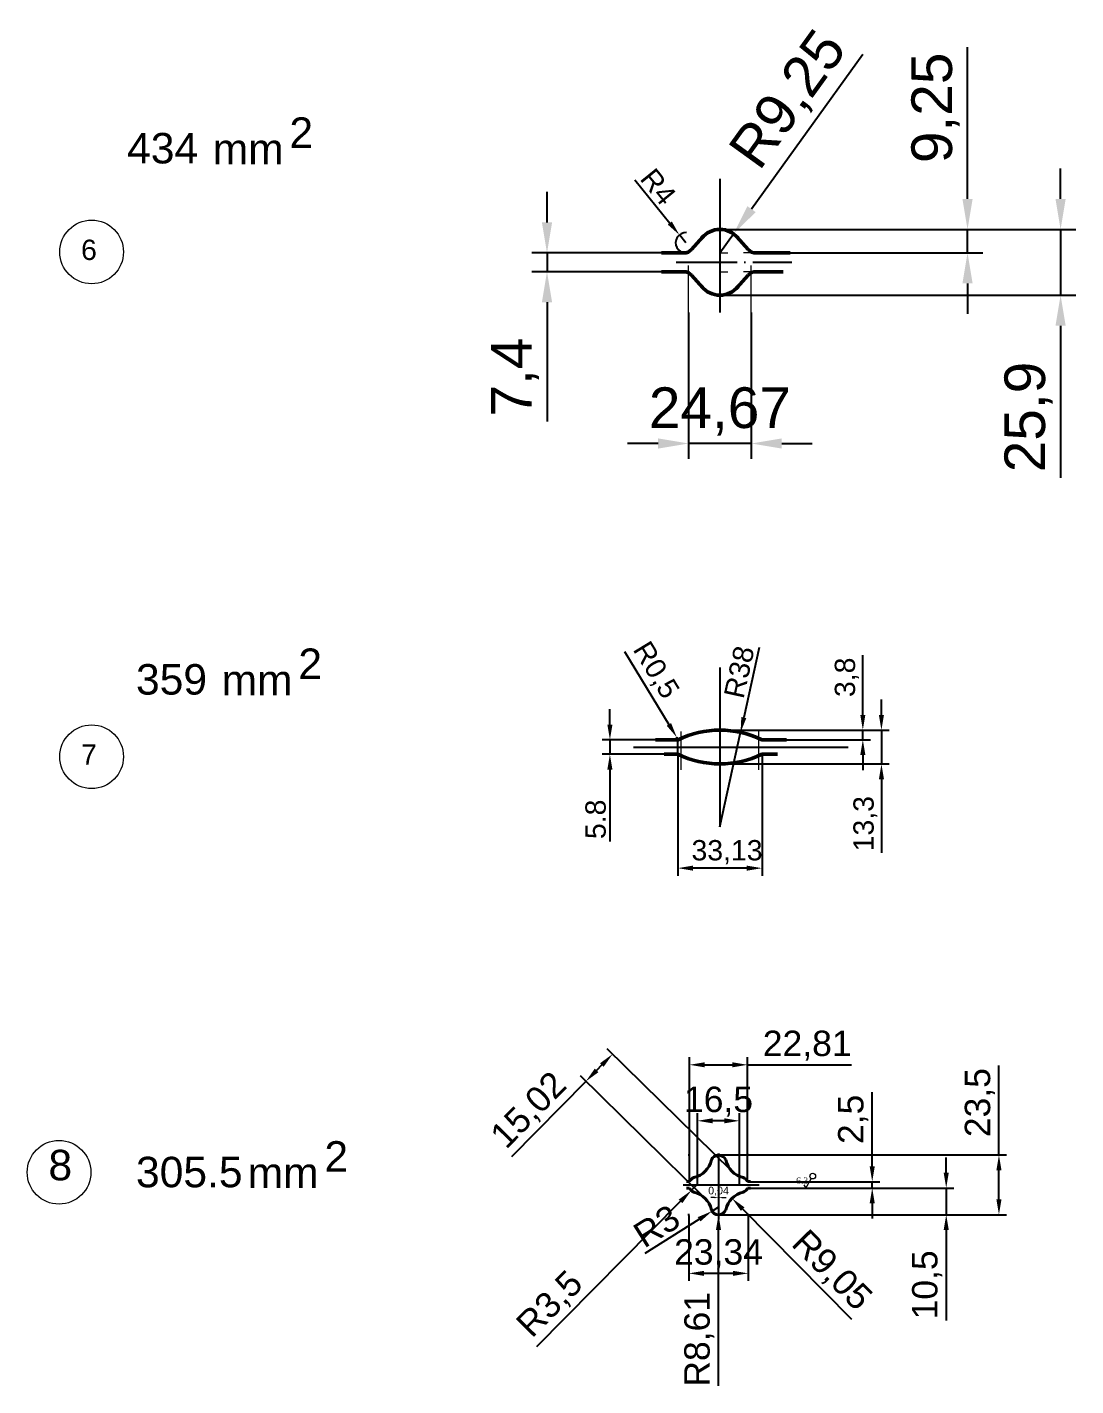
# Model space of a CAD drawing. Header units: millimetres. Extents: x 1526 to 31626, y -4643 to 9189.
# Drawn here: x 21686 to 22099, y -1453 to -918 of the extents above; entities that cross this region are included whole.
import ezdxf

# ---------------------------------------------------------------- set-up
doc = ezdxf.new("R2010")
doc.units = ezdxf.units.MM
doc.linetypes.add('ACAD_ISO04W100', pattern=[30, 24, -3, 0, -3])
for name, color, linetype, lineweight in [('Main', 1, 'Continuous', 40), ('контурная', 7, 'Continuous', 50), ('осевые', 1, 'ACAD_ISO04W100', 25), ('размерные', 7, 'Continuous', 25), ('тонкая', 7, 'Continuous', 20), ('тонкий', 7, 'Continuous', 20)]:
    doc.layers.add(name, color=color, linetype=linetype, lineweight=lineweight)
doc.layers.add('осевая', color=4, linetype='Continuous')
doc.styles.add('s1v4', font='arial.ttf', dxfattribs={"height": 4})
doc.styles.add('s1x3', font='times.ttf', dxfattribs={"height": 3})
doc.styles.add('s2v4', font='arial.ttf', dxfattribs={"height": 8})
doc.styles.get("Standard").update_dxf_attribs({"font": 'arial.ttf'})
doc.dimstyles.new('s1v4', dxfattribs={"dimtxt": 4, "dimasz": 1.5, "dimexe": 1, "dimexo": 0, "dimgap": 0.7, "dimtad": 1, "dimtxsty": 'Standard', "dimcen": 1, "dimadec": 0, "dimazin": 0, "dimtfac": 1, "dimtix": 1, "dimtmove": 0, "dimatfit": 3, "dimfxl": 1, "dimlwd": -1, "dimlwe": 20, "dimarcsym": 0})
doc.dimstyles.new('s2v4', dxfattribs={"dimtxt": 8, "dimasz": 6, "dimexe": 3, "dimexo": 0, "dimgap": 1.5, "dimtad": 1, "dimtxsty": 'Standard', "dimcen": 2.5, "dimadec": 0, "dimazin": 0, "dimtfac": 1, "dimtmove": 0, "dimatfit": 3, "dimfxl": 1, "dimarcsym": 0})
doc.dimstyles.new('s2v4$0', dxfattribs={"dimtxt": 8, "dimasz": 6, "dimexe": 3, "dimexo": 0, "dimgap": 1.5, "dimtad": 1, "dimtxsty": 'Standard', "dimcen": 2.5, "dimadec": 0, "dimazin": 0, "dimtfac": 1, "dimtmove": 0, "dimatfit": 3, "dimfxl": 1, "dimarcsym": 0})
doc.dimstyles.new('s4v4', dxfattribs={"dimtxt": 16, "dimasz": 12, "dimexe": 6, "dimexo": 0, "dimgap": 3, "dimtad": 1, "dimtxsty": 'Standard', "dimcen": 2.5, "dimadec": 0, "dimazin": 0, "dimtfac": 1, "dimtmove": 0, "dimatfit": 3, "dimfxl": 1, "dimarcsym": 0})

# ---------------------------------------------------------------- blocks, each defined once
blk = doc.blocks.new('*D1904')
at = {"layer": 'Defpoints', "color": 0, "transparency": 16777216}
for p in [(21890.47, -1006.72), (21935.53, -1006.72), (21935.53, -1014.12)]:
    blk.add_point(p, dxfattribs=at)
at = {"layer": 'размерные', "color": 0, "lineweight": -2, "transparency": 16777216}
for p, q in [((21890.47, -994.72), (21890.47, -982.72)), ((21935.53, -1006.72), (21884.47, -1006.72)), ((21890.47, -1006.72), (21890.47, -1014.12)), ((21935.53, -1014.12), (21884.47, -1014.12)), ((21890.47, -1026.12), (21890.47, -1073.06))]:
    blk.add_line(p, q, dxfattribs=at)
at = {"layer": 'размерные', "color": 0, "transparency": 16777216}
for points in [[(21888.47, -994.72), (21892.47, -994.72), (21890.47, -1006.72)], [(21888.47, -1026.12), (21892.47, -1026.12), (21890.47, -1014.12)]]:
    blk.add_solid(points, dxfattribs=at)
at = {"layer": 'размерные', "color": 0, "transparency": 16777216, "insert": (21877.89, -1055.59), "char_height": 16, "attachment_point": 5, "rotation": 90}
blk.add_mtext('7,4', dxfattribs=at)
blk = doc.blocks.new('*D1883')
at = {"layer": 'Defpoints', "color": 0, "transparency": 16777216}
for p in [(21942.57, -999.62), (21945.1, -1002.72)]:
    blk.add_point(p, dxfattribs=at)
at = {"layer": 'тонкий', "color": 0, "lineweight": -2, "transparency": 16777216}
for p, q in [((21925.01, -977.99), (21938.79, -994.96)), ((21945.1, -1002.72), (21942.57, -999.62))]:
    blk.add_line(p, q, dxfattribs=at)
blk.add_arc((21945.1, -1002.72), 4, 86.1036, 270, dxfattribs=at)
at = {"layer": 'тонкий', "color": 0, "transparency": 16777216}
blk.add_solid([(21939.57, -994.33), (21938.02, -995.59), (21942.57, -999.62)], dxfattribs=at)
at = {"layer": 'тонкий', "color": 0, "transparency": 16777216, "insert": (21934.28, -980.68), "char_height": 8, "attachment_point": 5, "rotation": 309.0755}
blk.add_mtext('R4', dxfattribs=at)
blk = doc.blocks.new('*D1884')
at = {"layer": 'Defpoints', "color": 0, "transparency": 16777216}
for p in [(21958.51, -997.47), (22092.58, -997.47), (21958.51, -1023.37)]:
    blk.add_point(p, dxfattribs=at)
at = {"layer": 'размерные', "color": 0, "lineweight": -2, "transparency": 16777216}
for p, q in [((22092.58, -985.47), (22092.58, -973.47)), ((21958.51, -997.47), (22098.58, -997.47)), ((22092.58, -997.47), (22092.58, -1023.37)), ((21958.51, -1023.37), (22098.58, -1023.37)), ((22092.58, -1035.37), (22092.58, -1095.24))]:
    blk.add_line(p, q, dxfattribs=at)
at = {"layer": 'размерные', "color": 0, "transparency": 16777216}
for points in [[(22090.58, -985.47), (22094.58, -985.47), (22092.58, -997.47)], [(22090.58, -1035.37), (22094.58, -1035.37), (22092.58, -1023.37)]]:
    blk.add_solid(points, dxfattribs=at)
at = {"layer": 'размерные', "color": 0, "transparency": 16777216, "insert": (22079.97, -1071.31), "char_height": 16, "attachment_point": 5, "rotation": 90}
blk.add_mtext('25,9', dxfattribs=at)
blk = doc.blocks.new('*D1905')
at = {"layer": 'Defpoints', "color": 0, "transparency": 16777216}
for p in [(21981.85, -997.47), (22055.96, -997.47), (21982.09, -1006.72)]:
    blk.add_point(p, dxfattribs=at)
at = {"layer": 'размерные', "color": 0, "lineweight": -2, "transparency": 16777216}
for p, q in [((22055.96, -985.47), (22055.96, -925.79)), ((21981.85, -997.47), (22061.96, -997.47)), ((22055.96, -1006.72), (22055.96, -997.47)), ((21982.09, -1006.72), (22061.96, -1006.72)), ((22055.96, -1018.72), (22055.96, -1030.72))]:
    blk.add_line(p, q, dxfattribs=at)
at = {"layer": 'размерные', "color": 0, "transparency": 16777216}
for points in [[(22053.96, -985.47), (22057.96, -985.47), (22055.96, -997.47)], [(22053.96, -1018.72), (22057.96, -1018.72), (22055.96, -1006.72)]]:
    blk.add_solid(points, dxfattribs=at)
at = {"layer": 'размерные', "color": 0, "transparency": 16777216, "insert": (22043.35, -949.63), "char_height": 16, "attachment_point": 5, "rotation": 90}
blk.add_mtext('9,25', dxfattribs=at)
blk = doc.blocks.new('*D1885')
at = {"layer": 'Defpoints', "color": 0, "transparency": 16777216}
for p in [(21963.92, -999.22), (21958.51, -1006.72)]:
    blk.add_point(p, dxfattribs=at)
at = {"layer": 'размерные', "color": 0, "lineweight": -2, "transparency": 16777216}
for p, q in [((22014.82, -928.67), (21970.95, -989.49)), ((21958.51, -1006.72), (21963.92, -999.22))]:
    blk.add_line(p, q, dxfattribs=at)
at = {"layer": 'размерные', "color": 0, "transparency": 16777216}
blk.add_solid([(21969.32, -988.32), (21972.57, -990.66), (21963.92, -999.22)], dxfattribs=at)
at = {"layer": 'размерные', "color": 0, "transparency": 16777216, "insert": (21986.16, -946.84), "char_height": 16, "attachment_point": 5, "rotation": 54.191}
blk.add_mtext('R9,25', dxfattribs=at)
blk = doc.blocks.new('*D1906')
at = {"layer": 'Defpoints', "color": 0, "transparency": 16777216}
for p in [(21946.18, -1030.19), (21970.85, -1030.19), (21946.18, -1081.73)]:
    blk.add_point(p, dxfattribs=at)
at = {"layer": 'размерные', "color": 0, "lineweight": -2, "transparency": 16777216}
for p, q in [((21946.18, -1030.19), (21946.18, -1087.73)), ((21970.85, -1030.19), (21970.85, -1087.73)), ((21934.18, -1081.73), (21922.18, -1081.73)), ((21970.85, -1081.73), (21946.18, -1081.73)), ((21982.85, -1081.73), (21994.85, -1081.73))]:
    blk.add_line(p, q, dxfattribs=at)
at = {"layer": 'размерные', "color": 0, "transparency": 16777216}
for points in [[(21934.18, -1079.73), (21934.18, -1083.73), (21946.18, -1081.73)], [(21982.85, -1079.73), (21982.85, -1083.73), (21970.85, -1081.73)]]:
    blk.add_solid(points, dxfattribs=at)
at = {"layer": 'размерные', "color": 0, "transparency": 16777216, "insert": (21958.51, -1069.12), "char_height": 16, "attachment_point": 5}
blk.add_mtext('24,67', dxfattribs=at)
blk = doc.blocks.new('*D1907')
at = {"layer": 'Defpoints', "color": 0, "transparency": 16777216}
for p in [(21941.95, -1204.04), (21975.08, -1204.04), (21941.95, -1248.86)]:
    blk.add_point(p, dxfattribs=at)
at = {"layer": 'тонкий', "color": 0, "lineweight": -2, "transparency": 16777216}
for p, q in [((21941.95, -1204.04), (21941.95, -1251.86)), ((21975.08, -1204.04), (21975.08, -1251.86)), ((21969.08, -1248.86), (21947.95, -1248.86))]:
    blk.add_line(p, q, dxfattribs=at)
at = {"layer": 'тонкий', "color": 0, "transparency": 16777216}
for points in [[(21947.95, -1247.86), (21947.95, -1249.86), (21941.95, -1248.86)], [(21969.08, -1247.86), (21969.08, -1249.86), (21975.08, -1248.86)]]:
    blk.add_solid(points, dxfattribs=at)
at = {"layer": 'тонкий', "color": 0, "transparency": 16777216, "insert": (21961.32, -1242.55), "char_height": 8, "attachment_point": 5}
blk.add_mtext('33,13', dxfattribs=at)
blk = doc.blocks.new('*D1908')
at = {"layer": 'Defpoints', "color": 0, "transparency": 16777216}
for p in [(21915.22, -1198.34), (21933.16, -1198.34), (21936.61, -1204.04)]:
    blk.add_point(p, dxfattribs=at)
at = {"layer": 'тонкий', "color": 0, "lineweight": -2, "transparency": 16777216}
for p, q in [((21915.22, -1192.34), (21915.22, -1186.34)), ((21933.16, -1198.34), (21912.22, -1198.34)), ((21915.22, -1198.34), (21915.22, -1204.04)), ((21936.61, -1204.04), (21912.22, -1204.04)), ((21915.22, -1210.04), (21915.22, -1238.43))]:
    blk.add_line(p, q, dxfattribs=at)
at = {"layer": 'тонкий', "color": 0, "transparency": 16777216}
for points in [[(21914.22, -1192.34), (21916.22, -1192.34), (21915.22, -1198.34)], [(21914.22, -1210.04), (21916.22, -1210.04), (21915.22, -1204.04)]]:
    blk.add_solid(points, dxfattribs=at)
at = {"layer": 'тонкий', "color": 0, "transparency": 16777216, "insert": (21909.63, -1229.64), "char_height": 8, "attachment_point": 5, "rotation": 90}
blk.add_mtext('5.8', dxfattribs=at)
blk = doc.blocks.new('*D1909')
at = {"layer": 'Defpoints', "color": 0, "transparency": 16777216}
for p in [(21941.57, -1197.41), (21941.83, -1197.84)]:
    blk.add_point(p, dxfattribs=at)
at = {"layer": 'тонкий', "color": 0, "lineweight": -2, "transparency": 16777216}
for p, q in [((21921.01, -1163.64), (21938.45, -1192.29)), ((21941.83, -1197.84), (21941.57, -1197.41))]:
    blk.add_line(p, q, dxfattribs=at)
blk.add_arc((21941.83, -1197.84), 0.5, 121.3377, 270, dxfattribs=at)
at = {"layer": 'тонкий', "color": 0, "transparency": 16777216}
blk.add_solid([(21939.31, -1191.77), (21937.6, -1192.81), (21941.57, -1197.41)], dxfattribs=at)
at = {"layer": 'тонкий', "color": 0, "transparency": 16777216, "insert": (21932.97, -1171.16), "char_height": 8, "attachment_point": 5, "rotation": 301.3377}
blk.add_mtext('R0,5', dxfattribs=at)
blk = doc.blocks.new('*D1910')
at = {"layer": 'Defpoints', "color": 0, "transparency": 16777216}
for p in [(21958.51, -1194.54), (22014.76, -1194.54), (21984.75, -1198.34)]:
    blk.add_point(p, dxfattribs=at)
at = {"layer": 'тонкий', "color": 0, "lineweight": -2, "transparency": 16777216}
for p, q in [((22014.76, -1188.54), (22014.76, -1164.97)), ((21958.51, -1194.54), (22017.76, -1194.54)), ((22014.76, -1198.34), (22014.76, -1194.54)), ((21984.75, -1198.34), (22017.76, -1198.34)), ((22014.76, -1204.34), (22014.76, -1210.34))]:
    blk.add_line(p, q, dxfattribs=at)
at = {"layer": 'тонкий', "color": 0, "transparency": 16777216}
for points in [[(22013.76, -1188.54), (22015.76, -1188.54), (22014.76, -1194.54)], [(22013.76, -1204.34), (22015.76, -1204.34), (22014.76, -1198.34)]]:
    blk.add_solid(points, dxfattribs=at)
at = {"layer": 'тонкий', "color": 0, "transparency": 16777216, "insert": (22008.45, -1173.75), "char_height": 8, "attachment_point": 5, "rotation": 90}
blk.add_mtext('3,8', dxfattribs=at)
blk = doc.blocks.new('*D1911')
at = {"layer": 'Defpoints', "color": 0, "transparency": 16777216}
for p in [(21993.9, -1194.54), (21958.51, -1207.84), (22022.08, -1207.84)]:
    blk.add_point(p, dxfattribs=at)
at = {"layer": 'тонкий', "color": 0, "lineweight": -2, "transparency": 16777216}
for p, q in [((22022.08, -1188.54), (22022.08, -1182.54)), ((21993.9, -1194.54), (22025.08, -1194.54)), ((22022.08, -1194.54), (22022.08, -1207.84)), ((21958.51, -1207.84), (22025.08, -1207.84)), ((22022.08, -1213.84), (22022.08, -1242.87))]:
    blk.add_line(p, q, dxfattribs=at)
at = {"layer": 'тонкий', "color": 0, "transparency": 16777216}
for points in [[(22021.08, -1188.54), (22023.08, -1188.54), (22022.08, -1194.54)], [(22021.08, -1213.84), (22023.08, -1213.84), (22022.08, -1207.84)]]:
    blk.add_solid(points, dxfattribs=at)
at = {"layer": 'тонкий', "color": 0, "transparency": 16777216, "insert": (22015.78, -1231.36), "char_height": 8, "attachment_point": 5, "rotation": 90}
blk.add_mtext('13,3', dxfattribs=at)
blk = doc.blocks.new('*D1912')
at = {"layer": 'Defpoints', "color": 0, "transparency": 16777216}
for p in [(21966.64, -1195.42), (21958.51, -1232.54)]:
    blk.add_point(p, dxfattribs=at)
at = {"layer": 'тонкий', "color": 0, "lineweight": -2, "transparency": 16777216}
for p, q in [((21973.94, -1162.08), (21967.92, -1189.56)), ((21958.51, -1232.54), (21966.64, -1195.42))]:
    blk.add_line(p, q, dxfattribs=at)
at = {"layer": 'тонкий', "color": 0, "transparency": 16777216}
blk.add_solid([(21966.95, -1189.35), (21968.9, -1189.77), (21966.64, -1195.42)], dxfattribs=at)
at = {"layer": 'тонкий', "color": 0, "transparency": 16777216, "insert": (21966.11, -1171.69), "char_height": 8, "attachment_point": 5, "rotation": 77.6507}
blk.add_mtext('R38', dxfattribs=at)
blk = doc.blocks.new('*D1919')
at = {"layer": 'Defpoints', "color": 0, "transparency": 16777216}
for p in [(21969.38, -1326.25), (21946.57, -1372.25), (21969.38, -1372.25)]:
    blk.add_point(p, dxfattribs=at)
at = {"layer": 'тонкая', "color": 0, "lineweight": -2, "transparency": 16777216}
for p, q in [((21946.57, -1372.25), (21946.57, -1323.25)), ((21969.38, -1372.25), (21969.38, -1323.25)), ((21952.57, -1326.25), (21963.38, -1326.25)), ((21969.38, -1326.25), (22010.36, -1326.25))]:
    blk.add_line(p, q, dxfattribs=at)
at = {"layer": 'тонкая', "color": 0, "transparency": 16777216}
for points in [[(21952.57, -1325.25), (21952.57, -1327.25), (21946.57, -1326.25)], [(21963.38, -1325.25), (21963.38, -1327.25), (21969.38, -1326.25)]]:
    blk.add_solid(points, dxfattribs=at)
at = {"layer": 'тонкая', "color": 0, "transparency": 16777216, "insert": (21992.87, -1318.74), "char_height": 10, "attachment_point": 5}
blk.add_mtext('22,81', dxfattribs=at)
blk = doc.blocks.new('*D1923')
at = {"layer": 'Defpoints', "color": 0, "transparency": 16777216}
for p in [(21946.31, -1385.54), (21969.64, -1385.54), (21946.31, -1408.34)]:
    blk.add_point(p, dxfattribs=at)
at = {"layer": 'тонкая', "color": 0, "lineweight": -2, "transparency": 16777216}
for p, q in [((21946.31, -1385.54), (21946.31, -1411.34)), ((21969.64, -1385.54), (21969.64, -1411.34)), ((21963.64, -1408.34), (21952.31, -1408.34))]:
    blk.add_line(p, q, dxfattribs=at)
at = {"layer": 'тонкая', "color": 0, "transparency": 16777216}
for points in [[(21952.31, -1407.34), (21952.31, -1409.34), (21946.31, -1408.34)], [(21963.64, -1407.34), (21963.64, -1409.34), (21969.64, -1408.34)]]:
    blk.add_solid(points, dxfattribs=at)
at = {"layer": 'тонкая', "color": 0, "transparency": 16777216, "insert": (21957.97, -1400.83), "char_height": 10, "attachment_point": 5}
blk.add_mtext('23,34', dxfattribs=at)
blk = doc.blocks.new('*D1924')
at = {"layer": 'Defpoints', "color": 0, "transparency": 16777216}
for p in [(21949.72, -1373.23), (21947.26, -1375.71)]:
    blk.add_point(p, dxfattribs=at)
at = {"layer": 'тонкая', "color": 0, "lineweight": -2, "transparency": 16777216}
for p, q in [((21949.72, -1373.23), (21947.26, -1375.71)), ((21886.49, -1437.07), (21943.04, -1379.98))]:
    blk.add_line(p, q, dxfattribs=at)
at = {"layer": 'тонкая', "color": 0, "transparency": 16777216}
blk.add_solid([(21942.33, -1379.27), (21943.75, -1380.68), (21947.26, -1375.71)], dxfattribs=at)
at = {"layer": 'тонкая', "color": 0, "transparency": 16777216, "insert": (21892.01, -1420.82), "char_height": 10, "attachment_point": 5, "rotation": 45.275}
blk.add_mtext('R3,5', dxfattribs=at)
blk = doc.blocks.new('*D1920')
at = {"layer": 'Defpoints', "color": 0, "transparency": 16777216}
for p in [(21949.72, -1348.3), (21949.72, -1373.23), (21966.22, -1373.23)]:
    blk.add_point(p, dxfattribs=at)
at = {"layer": 'тонкая', "color": 0, "lineweight": -2, "transparency": 16777216}
for p, q in [((21949.72, -1373.23), (21949.72, -1345.3)), ((21966.22, -1373.23), (21966.22, -1345.3)), ((21960.22, -1348.3), (21955.72, -1348.3))]:
    blk.add_line(p, q, dxfattribs=at)
at = {"layer": 'тонкая', "color": 0, "transparency": 16777216}
for points in [[(21955.72, -1347.3), (21955.72, -1349.3), (21949.72, -1348.3)], [(21960.22, -1347.3), (21960.22, -1349.3), (21966.22, -1348.3)]]:
    blk.add_solid(points, dxfattribs=at)
at = {"layer": 'тонкая', "color": 0, "transparency": 16777216, "insert": (21957.97, -1340.79), "char_height": 10, "attachment_point": 5}
blk.add_mtext('16,5', dxfattribs=at)
blk = doc.blocks.new('*D1925')
at = {"layer": 'Defpoints', "color": 0, "transparency": 16777216}
for p in [(21955.42, -1383.85), (21957.95, -1382.25)]:
    blk.add_point(p, dxfattribs=at)
at = {"layer": 'тонкая', "color": 0, "lineweight": -2, "transparency": 16777216}
for p, q in [((21957.95, -1382.25), (21955.42, -1383.85)), ((21929.09, -1400.45), (21950.34, -1387.05))]:
    blk.add_line(p, q, dxfattribs=at)
at = {"layer": 'тонкая', "color": 0, "transparency": 16777216}
blk.add_solid([(21949.81, -1386.2), (21950.87, -1387.89), (21955.42, -1383.85)], dxfattribs=at)
at = {"layer": 'тонкая', "color": 0, "transparency": 16777216, "insert": (21933.65, -1389.76), "char_height": 10, "attachment_point": 5, "rotation": 32.2334}
blk.add_mtext('R3', dxfattribs=at)
blk = doc.blocks.new('*D1926')
at = {"layer": 'Defpoints', "color": 0, "transparency": 16777216}
for p in [(21963.29, -1378.81), (21969.64, -1385.25)]:
    blk.add_point(p, dxfattribs=at)
at = {"layer": 'тонкая', "color": 0, "lineweight": -2, "transparency": 16777216}
blk.add_line((22010.38, -1426.53), (21967.5, -1383.08), dxfattribs=at)
at = {"layer": 'тонкая', "color": 0, "transparency": 16777216}
blk.add_solid([(21968.21, -1382.37), (21966.79, -1383.78), (21963.29, -1378.81)], dxfattribs=at)
at = {"layer": 'тонкая', "color": 0, "transparency": 16777216, "insert": (22002.16, -1407.51), "char_height": 10, "attachment_point": 5, "rotation": 314.6173}
blk.add_mtext('R9,05', dxfattribs=at)
blk = doc.blocks.new('*D1927')
at = {"layer": 'Defpoints', "color": 0, "transparency": 16777216}
for p in [(21957.95, -1361.75), (22068.32, -1361.75), (21957.99, -1385.25)]:
    blk.add_point(p, dxfattribs=at)
at = {"layer": 'тонкая', "color": 0, "lineweight": -2, "transparency": 16777216}
for p, q in [((22068.32, -1361.75), (22068.32, -1326.53)), ((21957.95, -1361.75), (22071.32, -1361.75)), ((22068.32, -1379.25), (22068.32, -1367.75)), ((21957.99, -1385.25), (22071.32, -1385.25))]:
    blk.add_line(p, q, dxfattribs=at)
at = {"layer": 'тонкая', "color": 0, "transparency": 16777216}
for points in [[(22067.32, -1367.75), (22069.32, -1367.75), (22068.32, -1361.75)], [(22067.32, -1379.25), (22069.32, -1379.25), (22068.32, -1385.25)]]:
    blk.add_solid(points, dxfattribs=at)
at = {"layer": 'тонкая', "color": 0, "transparency": 16777216, "insert": (22060.81, -1341.14), "char_height": 10, "attachment_point": 5, "rotation": 90}
blk.add_mtext('23,5', dxfattribs=at)
blk = doc.blocks.new('*D1928')
at = {"layer": 'Defpoints', "color": 0, "transparency": 16777216}
for p in [(21970.52, -1372.25), (22018.45, -1372.25), (21970.52, -1374.75)]:
    blk.add_point(p, dxfattribs=at)
at = {"layer": 'тонкая', "color": 0, "lineweight": -2, "transparency": 16777216}
for p, q in [((22018.45, -1366.25), (22018.45, -1337)), ((21970.52, -1372.25), (22021.45, -1372.25)), ((22018.45, -1374.75), (22018.45, -1372.25)), ((21970.52, -1374.75), (22021.45, -1374.75)), ((22018.45, -1380.75), (22018.45, -1386.75))]:
    blk.add_line(p, q, dxfattribs=at)
at = {"layer": 'тонкая', "color": 0, "transparency": 16777216}
for points in [[(22017.45, -1366.25), (22019.45, -1366.25), (22018.45, -1372.25)], [(22017.45, -1380.75), (22019.45, -1380.75), (22018.45, -1374.75)]]:
    blk.add_solid(points, dxfattribs=at)
at = {"layer": 'тонкая', "color": 0, "transparency": 16777216, "insert": (22010.94, -1347.73), "char_height": 10, "attachment_point": 5, "rotation": 90}
blk.add_mtext('2,5', dxfattribs=at)
blk = doc.blocks.new('*D1921')
at = {"layer": 'Defpoints', "color": 0, "transparency": 16777216}
for p in [(21985.01, -1374.75), (21985.01, -1385.25), (22047.57, -1385.25)]:
    blk.add_point(p, dxfattribs=at)
at = {"layer": 'тонкая', "color": 0, "lineweight": -2, "transparency": 16777216}
for p, q in [((22047.57, -1368.75), (22047.57, -1362.75)), ((21985.01, -1374.75), (22050.57, -1374.75)), ((22047.57, -1374.75), (22047.57, -1385.25)), ((21985.01, -1385.25), (22050.57, -1385.25)), ((22047.57, -1391.25), (22047.57, -1426.92))]:
    blk.add_line(p, q, dxfattribs=at)
at = {"layer": 'тонкая', "color": 0, "transparency": 16777216}
for points in [[(22046.57, -1368.75), (22048.57, -1368.75), (22047.57, -1374.75)], [(22046.57, -1391.25), (22048.57, -1391.25), (22047.57, -1385.25)]]:
    blk.add_solid(points, dxfattribs=at)
at = {"layer": 'тонкая', "color": 0, "transparency": 16777216, "insert": (22040.06, -1412.87), "char_height": 10, "attachment_point": 5, "rotation": 90}
blk.add_mtext('10,5', dxfattribs=at)
blk = doc.blocks.new('*D1929')
at = {"layer": 'Defpoints', "color": 0, "transparency": 16777216}
for p in [(21916.28, -1322.04), (21963.23, -1368.14), (21952.71, -1378.86)]:
    blk.add_point(p, dxfattribs=at)
at = {"layer": 'тонкая', "color": 0, "lineweight": -2, "transparency": 16777216}
for p, q in [((21963.23, -1368.14), (21914.14, -1319.94)), ((21952.71, -1378.86), (21903.62, -1330.66)), ((21912.08, -1326.32), (21909.97, -1328.48)), ((21905.76, -1332.76), (21876.55, -1362.51))]:
    blk.add_line(p, q, dxfattribs=at)
at = {"layer": 'тонкая', "color": 0, "transparency": 16777216}
for points in [[(21911.37, -1325.62), (21912.79, -1327.02), (21916.28, -1322.04)], [(21909.25, -1327.78), (21910.68, -1329.18), (21905.76, -1332.76)]]:
    blk.add_solid(points, dxfattribs=at)
at = {"layer": 'тонкая', "color": 0, "transparency": 16777216, "insert": (21883.69, -1344.52), "char_height": 10, "attachment_point": 5, "rotation": 45.5255}
blk.add_mtext('15,02', dxfattribs=at)
blk = doc.blocks.new('*D1930')
at = {"layer": 'Defpoints', "color": 0, "transparency": 16777216}
for p in [(21957.99, -1378.53), (21957.95, -1382.22), (21957.99, -1382.22)]:
    blk.add_point(p, dxfattribs=at)
at = {"layer": 'тонкая', "color": 0, "transparency": 16777216}
for p, q in [((21956.45, -1378.53), (21954.95, -1378.53)), ((21957.95, -1378.53), (21957.99, -1378.53)), ((21959.49, -1378.53), (21960.99, -1378.53))]:
    blk.add_line(p, q, dxfattribs=at)
at = {"layer": 'тонкая', "color": 0, "lineweight": 20, "transparency": 16777216}
for p, q in [((21957.95, -1382.22), (21957.95, -1377.53)), ((21957.99, -1382.22), (21957.99, -1377.53))]:
    blk.add_line(p, q, dxfattribs=at)
at = {"layer": 'тонкая', "color": 0, "transparency": 16777216}
for points in [[(21956.45, -1378.28), (21956.45, -1378.78), (21957.95, -1378.53)], [(21959.49, -1378.28), (21959.49, -1378.78), (21957.99, -1378.53)]]:
    blk.add_solid(points, dxfattribs=at)
at = {"layer": 'тонкая', "color": 0, "transparency": 16777216, "insert": (21957.97, -1376.02), "char_height": 3, "attachment_point": 5}
blk.add_mtext('0,04', dxfattribs=at)
blk = doc.blocks.new('*D1931')
at = {"layer": 'Defpoints', "color": 0, "transparency": 16777216}
for p in [(21957.97, -1376.64), (21957.97, -1385.25)]:
    blk.add_point(p, dxfattribs=at)
at = {"layer": 'тонкая', "color": 0, "lineweight": -2, "transparency": 16777216}
for p, q in [((21957.97, -1376.64), (21957.97, -1385.25)), ((21957.91, -1452.6), (21957.96, -1391.25))]:
    blk.add_line(p, q, dxfattribs=at)
at = {"layer": 'тонкая', "color": 0, "transparency": 16777216}
blk.add_solid([(21956.96, -1391.25), (21958.96, -1391.25), (21957.97, -1385.25)], dxfattribs=at)
at = {"layer": 'тонкая', "color": 0, "transparency": 16777216, "insert": (21950.42, -1434.29), "char_height": 10, "attachment_point": 5, "rotation": 89.9521}
blk.add_mtext('R8,61', dxfattribs=at)

msp = doc.modelspace()

# ---------------------------------------------------------------- linework, layer by layer
at = {"layer": 'Main'}
for p, q in [((21946.57107, -1372.24709), (21945.4234, -1372.24709)), ((21969.37627, -1372.24709), (21970.52394, -1372.24709)), ((21946.57107, -1374.74709), (21945.4234, -1374.74709)), ((21969.37627, -1374.74709), (21970.52394, -1374.74709))]:
    msp.add_line(p, q, dxfattribs=at)
for centre, radius, start, end in [((21957.95367, -1364.74709), 3, 90, 159.5604073), ((21957.97367, -1370.35709), 8.61, 89.9163096, 90.1330914), ((21957.99367, -1364.74709), 3, 20.4395927, 90.1417806), ((21946.30565, -1361.74709), 9.05, 282.5963054, 347.5417418), ((21969.6417, -1361.74709), 9.05, 192.4582582, 257.4036946), ((21949.72367, -1373.76732), 3.5, 114.3736488, 154.2559426), ((21966.22367, -1373.76732), 3.5, 25.7440574, 65.6263512), ((21949.72367, -1373.22686), 3.5, 205.7440574, 245.6263512), ((21946.30565, -1385.24709), 9.05, 12.4582582, 77.4036946), ((21969.6417, -1385.24709), 9.05, 102.5963054, 167.5417418), ((21966.22367, -1373.22686), 3.5, 294.3736488, 334.2559426), ((21957.95367, -1382.24709), 3, 200.4395927, 270), ((21957.99367, -1382.24709), 3, 269.8582194, 339.5604073), ((21957.97367, -1376.63709), 8.61, 269.8669086, 270.0836904)]:
    msp.add_arc(centre, radius, start, end, dxfattribs=at)
at = {"layer": 'контурная'}
for p, q in [((21951.79964, -1000.3603), (21947.37, -1005.3731)), ((21965.2251, -1000.3603), (21969.65474, -1005.3731)), ((21935.53359, -1006.7244), (21944.3726, -1006.7244)), ((21972.65214, -1006.7244), (21986.1856, -1006.7244)), ((21935.53359, -1014.1244), (21944.40604, -1014.1244)), ((21951.79964, -1020.4885), (21947.37, -1015.4757)), ((21965.2251, -1020.4885), (21969.65474, -1015.4757)), ((21972.6187, -1014.1244), (21983.39734, -1014.1244)), ((21933.15517, -1198.3419), (21941.83424, -1198.3419)), ((21975.1905, -1198.3419), (21984.74679, -1198.3419)), ((21936.60711, -1204.0419), (21941.94855, -1204.0419)), ((21975.07619, -1204.0419), (21981.21361, -1204.0419))]:
    msp.add_line(p, q, dxfattribs=at)
for centre, radius, start, end in [((21958.51237, -1006.7244), 9.25, 39.4590775, 140.5409225), ((21944.3726, -1002.7244), 4, 270, 318.5340367), ((21972.65214, -1002.7244), 4, 221.4659633, 270), ((21944.3726, -1018.1244), 4, 41.4659633, 90), ((21972.65214, -1018.1244), 4, 90, 138.5340367), ((21958.51237, -1014.1244), 9.25, 219.4590775, 320.5409225), ((21958.51237, -1232.5419), 38, 64.3293043, 115.6706957), ((21941.83424, -1197.8419), 0.5, 270, 295.6706957), ((21975.1905, -1197.8419), 0.5, 244.3293043, 270), ((21975.1905, -1197.8419), 0.5, 244.3293043, 270), ((21958.51237, -1169.8419), 38, 244.1580672, 295.8419328)]:
    msp.add_arc(centre, radius, start, end, dxfattribs=at)
at = {"layer": 'осевая'}
for p, q in [((21958.51237, -977.62296), (21958.51237, -1030.19497)), ((21958.51237, -1169.8419), (21958.51237, -1232.5419)), ((21924.47609, -1201.1919), (22008.99025, -1201.1919)), ((21946.17483, -1361.74709), (21946.45054, -1361.74709)), ((21946.30565, -1361.45354), (21946.30565, -1362.08172)), ((21957.97367, -1361.14305), (21957.97367, -1387.16787)), ((21969.77252, -1361.74709), (21969.4968, -1361.74709)), ((21969.6417, -1361.45354), (21969.6417, -1362.08172)), ((21944.01646, -1373.49709), (21974.0169, -1373.49709)), ((21946.30565, -1385.54064), (21946.30565, -1384.91246)), ((21957.96036, -1382.24709), (21957.93191, -1382.24709)), ((21957.95367, -1382.2583), (21957.95367, -1382.2246)), ((21957.98699, -1382.24709), (21958.01543, -1382.24709)), ((21957.99367, -1382.2583), (21957.99367, -1382.2246)), ((21969.6417, -1385.54064), (21969.6417, -1384.91246)), ((21946.17483, -1385.24709), (21946.45054, -1385.24709)), ((21969.77252, -1385.24709), (21969.4968, -1385.24709))]:
    msp.add_line(p, q, dxfattribs=at)
at = {"layer": 'осевые'}
msp.add_line((21941.30765, -1010.4244), (21986.85677, -1010.4244), dxfattribs=at)
at = {"layer": 'размерные'}
msp.add_line((21941.83424, -1198.3419), (21941.83424, -1204.0419), dxfattribs=at)
at = {"layer": 'тонкая'}
msp.add_lwpolyline([(21991.52321, -1373.50856), (21992.32673, -1374.74709), (21994.54336, -1370.93286)], dxfattribs=at)
for centre, radius in [((21711.26877, -1006.35347), 12.53226), ((21711.26877, -1204.98848), 12.53226), ((21698.42816, -1368.56247), 12.53226), ((21995.04998, -1370.06111), 1.11399)]:
    msp.add_circle(centre, radius, dxfattribs=at)
for centre, start, end in [((21957.97567, -1364.74881), 269.789915, 270), ((21957.97567, -1382.24537), 90, 90.210085)]:
    msp.add_arc(centre, 3, start, end, dxfattribs=at)
at = {"layer": 'тонкий'}
for p, q in [((21944.3726, -1006.7244), (21943.78139, -1006.7244)), ((21958.51237, -1006.7244), (21961.64665, -1006.7244)), ((21971.92878, -1006.7244), (21967.7453, -1006.7244)), ((21972.50324, -1006.72274), (21970.39967, -1006.72274)), ((21972.50324, -1006.72274), (21970.39967, -1006.72274)), ((21972.6187, -1006.7244), (21973.24335, -1006.7244)), ((21972.65214, -1006.7244), (21973.24335, -1006.7244)), ((21944.3726, -1014.1244), (21943.78139, -1014.1244)), ((21944.5215, -1014.12607), (21946.62507, -1014.12607)), ((21946.17737, -1030.19497), (21946.17737, -1011.62421)), ((21958.51237, -1014.1244), (21961.64665, -1014.1244)), ((21971.92878, -1014.1244), (21967.7453, -1014.1244)), ((21972.50324, -1014.12607), (21970.39967, -1014.12607)), ((21972.50324, -1014.12607), (21970.39967, -1014.12607)), ((21970.84737, -1030.19497), (21970.84737, -1011.62421)), ((21972.6187, -1014.1244), (21973.24335, -1014.1244)), ((21972.65214, -1014.1244), (21973.24335, -1014.1244)), ((21943.21237, -1210.12975), (21943.21237, -1195.02057)), ((21973.81237, -1210.12975), (21973.81237, -1195.02057))]:
    msp.add_line(p, q, dxfattribs=at)

# ---------------------------------------------------------------- texts
at = {"layer": 'тонкая'}
for s, height, style, p in [('2', 12, 's1v4', (21789.10871, -965.36857)), ('434', 12, 's1v4', (21725.21657, -971.5004)), ('mm', 12, 's1v4', (21758.89881, -971.80221)), ('2', 12, 's1v4', (21792.61192, -1174.41653)), ('359', 12, 's1v4', (21728.71979, -1180.54837)), ('mm', 12, 's1v4', (21762.40202, -1180.85017)), ('2', 12, 's1v4', (21802.86501, -1368.32214)), ('305.5', 12, 's1v4', (21728.71979, -1374.45397)), ('mm', 12, 's1v4', (21772.65511, -1374.75578)), ('6.3', 2.5, 's1x3', (21988.50312, -1373.06571))]:
    msp.add_text(s, height=height, dxfattribs=dict(at, style=style)).set_placement(p)
at = {"layer": 'тонкий'}
for s, height, style, p in [('6', 8, 's2v4', (21707.10573, -1009.50391)), ('7', 8, 's2v4', (21707.10573, -1208.13892)), ('8', 12, 's1v4', (21694.26512, -1371.7129))]:
    msp.add_text(s, height=height, dxfattribs=dict(at, style=style)).set_placement(p)

# ---------------------------------------------------------------- dimensions: what is measured, and where the dimension line sits
at = {"layer": 'размерные'}
dim = msp.add_radius_dim(center=(21958.51237, -1006.7244), mpoint=(21963.9244, -999.22291), dimstyle='s4v4', dxfattribs=at)
dim.commit()
dim.dimension.update_dxf_attribs({"geometry": '*D1885', "text_midpoint": (21986.16397, -946.83572)})
for base, p1, p2, picture, middle in [((22055.96438, -997.4744), (21982.08668, -1006.7244), (21981.85306, -997.4744), '*D1905', (22055.96438, -949.63402)), ((22092.58099, -997.4744), (21958.51237, -1023.3744), (21958.51237, -997.4744), '*D1884', (22092.58099, -1071.30755)), ((21890.46892, -1006.7244), (21935.53359, -1014.1244), (21935.53359, -1006.7244), '*D1904', (21890.46892, -1055.59098))]:
    dim = msp.add_linear_dim(base=base, p1=p1, p2=p2, angle=90, dimstyle='s4v4', dxfattribs=at)
    dim.commit()
    dim.dimension.update_dxf_attribs({"geometry": picture, "text_midpoint": middle, "dimtype": 160})
dim = msp.add_linear_dim(base=(21946.17737, -1081.73044), p1=(21970.84737, -1030.19497), p2=(21946.17737, -1030.19497), dimstyle='s4v4', dxfattribs=at)
dim.commit()
dim.dimension.update_dxf_attribs({"geometry": '*D1906', "text_midpoint": (21958.51237, -1081.73044), "dimtype": 160})
at = {"layer": 'тонкая'}
for base, p1, p2, picture, middle in [((21969.37627, -1326.25393), (21946.57107, -1372.24709), (21969.37627, -1372.24709), '*D1919', (21992.86877, -1326.25393)), ((21949.72367, -1348.30121), (21966.22367, -1373.22686), (21949.72367, -1373.22686), '*D1920', (21957.97367, -1348.30121)), ((21946.30565, -1408.34188), (21969.6417, -1385.54064), (21946.30565, -1385.54064), '*D1923', (21957.97367, -1408.34188))]:
    dim = msp.add_linear_dim(base=base, p1=p1, p2=p2, dimstyle='s2v4$0', override={"dimtxt": 10}, dxfattribs=at)
    dim.commit()
    dim.dimension.update_dxf_attribs({"geometry": picture, "text_midpoint": middle, "dimtype": 160})
for base, p1, p2, angle, picture, middle, dimtype in [((21916.28361, -1322.04099), (21952.71267, -1378.85549), (21963.23468, -1368.13869), 45.5254535, '*D1929', (21889.05204, -1349.77667), 161), ((22068.31669, -1361.7471), (21957.99367, -1385.24709), (21957.94782, -1361.7471), 90, '*D1927', (22068.31669, -1341.13659), 160), ((22018.4496, -1372.24709), (21970.52394, -1374.74709), (21970.52394, -1372.24709), 90, '*D1928', (22018.4496, -1347.72553), 160), ((22047.57438, -1385.24709), (21985.00597, -1374.74709), (21985.00597, -1385.24709), 90, '*D1921', (22047.57438, -1412.86902), 160)]:
    dim = msp.add_linear_dim(base=base, p1=p1, p2=p2, angle=angle, dimstyle='s2v4$0', override={"dimtxt": 10}, dxfattribs=at)
    dim.commit()
    dim.dimension.update_dxf_attribs({"geometry": picture, "text_midpoint": middle, "dimtype": dimtype})
for center, mpoint, picture, middle in [((21949.72367, -1373.22686), (21947.2607, -1375.71358), '*D1924', (21897.34799, -1426.10771)), ((21957.97367, -1376.63709), (21957.96647, -1385.24709), '*D1931', (21957.92547, -1434.29155)), ((21969.6417, -1385.24709), (21963.28527, -1378.80517), '*D1926', (21996.81671, -1412.78758))]:
    dim = msp.add_radius_dim(center=center, mpoint=mpoint, dimstyle='s2v4', override={"dimtxt": 10}, dxfattribs=at)
    dim.commit()
    dim.dimension.update_dxf_attribs({"geometry": picture, "text_midpoint": middle, "dimtype": 164})
dim = msp.add_linear_dim(base=(21957.99367, -1378.52599), p1=(21957.95367, -1382.2246), p2=(21957.99367, -1382.2246), dimstyle='s1v4', override={"dimtxt": 3}, dxfattribs=at)
dim.commit()
dim.dimension.update_dxf_attribs({"geometry": '*D1930', "text_midpoint": (21957.97367, -1376.02313)})
dim = msp.add_radius_dim(center=(21957.95367, -1382.24709), mpoint=(21955.41603, -1383.8472), dimstyle='s2v4', override={"dimtxt": 10}, dxfattribs=at)
dim.commit()
dim.dimension.update_dxf_attribs({"geometry": '*D1925', "text_midpoint": (21933.65136, -1389.75757)})
at = {"layer": 'тонкий'}
for center, mpoint, picture, middle in [((21945.09596, -1002.7244), (21942.57459, -999.61914), '*D1883', (21934.27916, -980.67729)), ((21958.51237, -1232.5419), (21966.63947, -1195.42115), '*D1912', (21966.11462, -1171.69373))]:
    dim = msp.add_radius_dim(center=center, mpoint=mpoint, dimstyle='s2v4', dxfattribs=at)
    dim.commit()
    dim.dimension.update_dxf_attribs({"geometry": picture, "text_midpoint": middle})
dim = msp.add_radius_dim(center=(21941.83424, -1197.8419), mpoint=(21941.5742, -1197.41484), dimstyle='s2v4', dxfattribs=at)
dim.commit()
dim.dimension.update_dxf_attribs({"geometry": '*D1909', "text_midpoint": (21927.58189, -1174.43559), "dimtype": 164})
for base, p1, p2, picture, middle in [((22014.75561, -1194.5419), (21984.74679, -1198.3419), (21958.51237, -1194.5419), '*D1910', (22014.75561, -1173.75404)), ((22022.08354, -1207.8419), (21993.89522, -1194.5419), (21958.51237, -1207.8419), '*D1911', (22022.08354, -1231.35554))]:
    dim = msp.add_linear_dim(base=base, p1=p1, p2=p2, angle=90, dimstyle='s2v4', dxfattribs=at)
    dim.commit()
    dim.dimension.update_dxf_attribs({"geometry": picture, "text_midpoint": middle, "dimtype": 160})
dim = msp.add_linear_dim(base=(21915.21837, -1198.3419), p1=(21936.60711, -1204.0419), p2=(21933.15517, -1198.3419), angle=90, text='5.8', dimstyle='s2v4', dxfattribs=at)
dim.commit()
dim.dimension.update_dxf_attribs({"geometry": '*D1908', "text_midpoint": (21915.21837, -1229.63699), "dimtype": 160})
dim = msp.add_linear_dim(base=(21941.94855, -1248.857), p1=(21975.07619, -1204.0419), p2=(21941.94855, -1204.0419), dimstyle='s2v4', dxfattribs=at)
dim.commit()
dim.dimension.update_dxf_attribs({"geometry": '*D1907', "text_midpoint": (21961.32302, -1248.857), "dimtype": 160})

doc.saveas('drawing.dxf')
